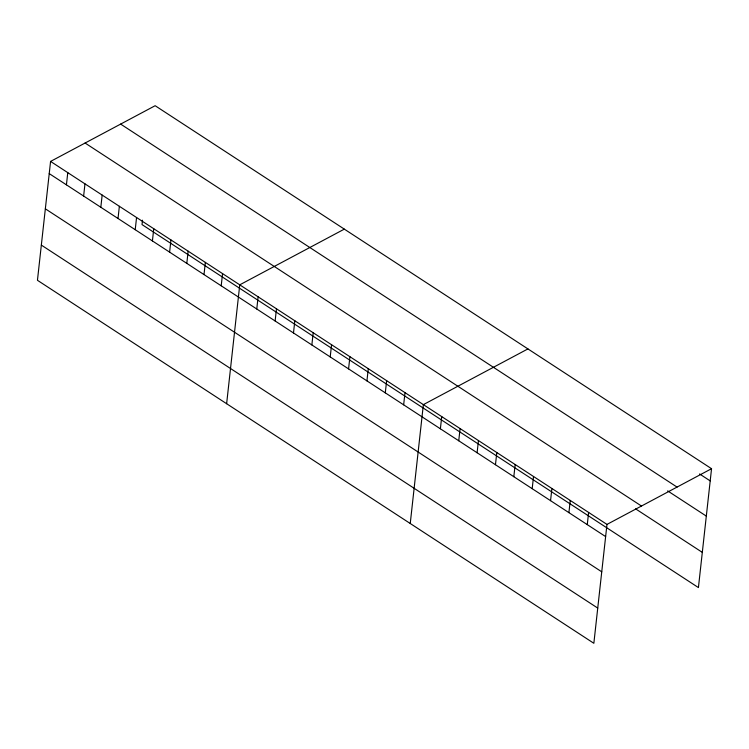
<?xml version="1.0" encoding="UTF-8"?>
<svg xmlns="http://www.w3.org/2000/svg" width="749" height="749" viewBox="0 0 749 749"><rect width="100%" height="100%" fill="white"/><g stroke="black" fill="none" stroke-linecap="round" stroke-linejoin="round"><path stroke-width="1.12" d="M50.576 161.419L37.45 280.295L593.854 643.288L606.98 524.412L711.55 468.705L155.146 105.712L50.576 161.419L606.98 524.412M66.427 184.834L67.775 172.645M83.626 196.051L84.974 183.861M100.825 207.267L102.164 195.077M118.024 218.493L119.363 206.303M135.223 229.709L136.561 217.519M142.507 220.187L142.02 224.588L698.424 587.581L711.55 468.705M152.412 240.925L153.76 228.735M169.611 252.151L170.959 239.961M186.81 263.367L188.158 251.177M204.009 274.593L205.357 262.403M221.208 285.809L222.556 273.619M226.629 403.711L239.755 284.835L344.325 229.128M256.767 309.009L258.115 296.819M275.126 320.984L276.475 308.794M293.486 332.968L294.834 320.778M311.856 344.943L313.194 332.753M330.215 356.927L331.564 344.699M348.575 368.901L349.923 356.711M366.935 380.876L368.283 368.686M385.295 392.86L386.643 380.67M403.655 404.834L405.003 392.645M410.246 523.504L423.363 404.629L527.933 348.912M440.384 428.793L441.732 416.603M458.744 440.777L460.092 428.587M477.104 452.752L478.452 440.562M495.464 464.736L496.812 452.546M513.823 476.71L515.172 464.492M532.193 488.685L533.531 476.495M550.552 500.669L551.901 488.479M568.912 512.644L570.261 500.454M587.272 524.628L588.62 512.438M699.575 473.958L710.202 480.895M120.636 124.091L677.04 487.084M667.659 490.885L706.316 516.098M85.086 143.031L641.49 506.034M635.629 508.871L702.309 552.369M49.228 173.609L605.632 536.602M45.343 208.821L601.747 571.815M41.335 245.092L597.739 608.085"/></g></svg>
